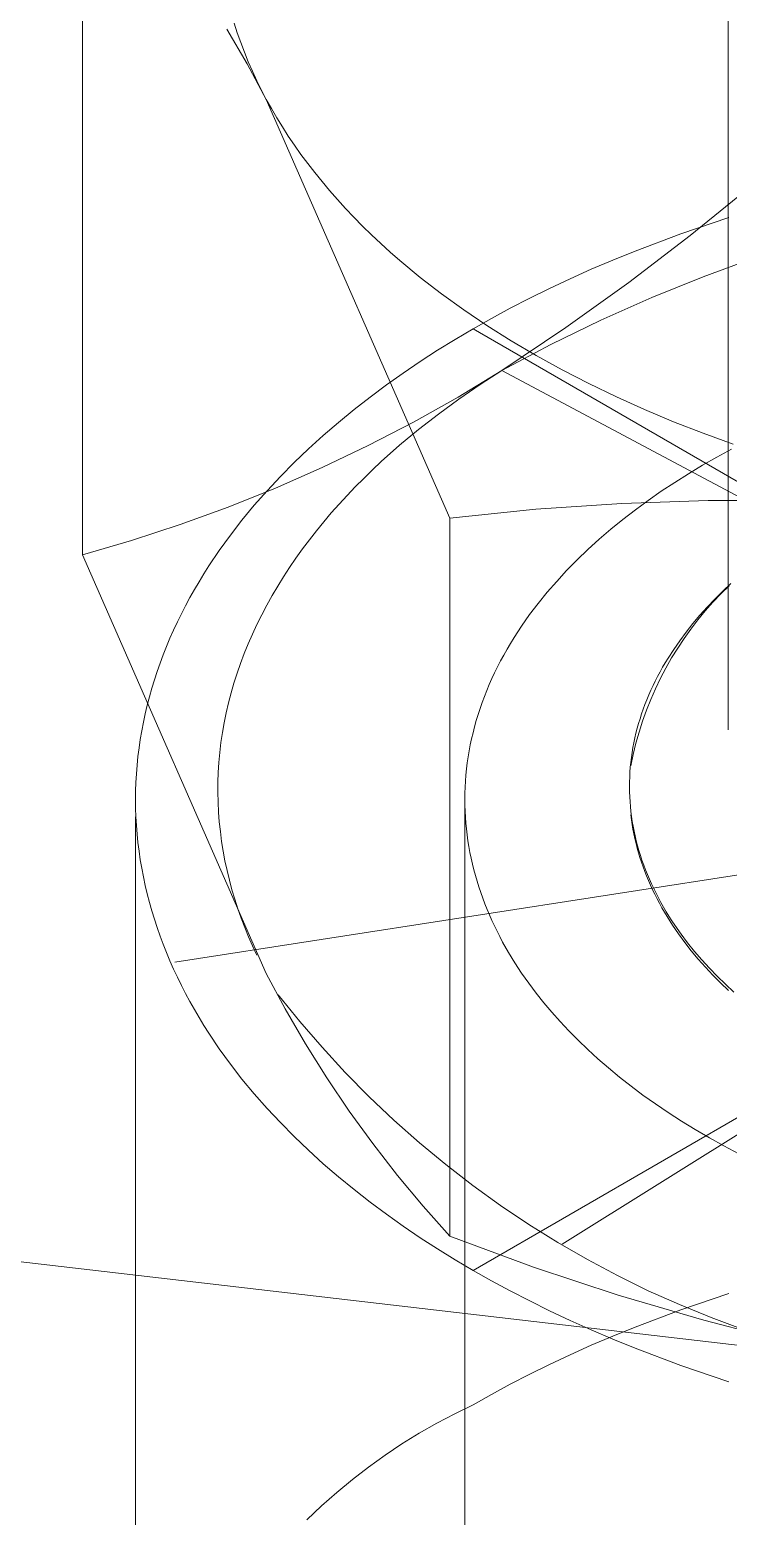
# Model space of a CAD drawing. Header units: inches. Extents: x -4 to 200, y 0 to 129.
# Drawn here: x 166.1055 to 166.2545, y 94.2773 to 94.5942 of the extents above; entities that cross this region are included whole.
import ezdxf

# ---------------------------------------------------------------- set-up
doc = ezdxf.new("R2010")
doc.units = ezdxf.units.IN
doc.layers.add('ZANO_R', color=7, linetype='Continuous', lineweight=0)

msp = doc.modelspace()

# ---------------------------------------------------------------- linework, layer by layer
at = {"layer": 'ZANO_R'}
for p, q in [((166.25455, 94.44493), (166.25455, 94.73339)), ((166.11681, 94.48229), (166.11681, 94.6354)), ((166.14981, 94.59356), (166.14914, 94.59564)), ((166.14761, 94.59434), (166.15192, 94.58693)), ((166.15053, 94.59149), (166.14981, 94.59356)), ((166.15131, 94.58943), (166.15053, 94.59149)), ((166.15214, 94.58739), (166.15131, 94.58943)), ((166.15192, 94.58693), (166.15598, 94.57939)), ((166.15302, 94.58537), (166.15214, 94.58739)), ((166.15396, 94.58336), (166.15302, 94.58537)), ((166.15494, 94.58136), (166.15396, 94.58336)), ((166.15598, 94.57939), (166.15494, 94.58136)), ((166.15707, 94.57742), (166.15598, 94.57939)), ((166.15598, 94.57939), (166.19515, 94.49008)), ((166.15821, 94.57546), (166.15707, 94.57742)), ((166.15942, 94.5735), (166.15821, 94.57546)), ((166.16068, 94.57154), (166.15942, 94.5735)), ((166.16201, 94.56959), (166.16068, 94.57154)), ((166.16339, 94.56764), (166.16201, 94.56959)), ((166.16483, 94.5657), (166.16339, 94.56764)), ((166.16632, 94.56377), (166.16483, 94.5657)), ((166.16788, 94.56184), (166.16632, 94.56377)), ((166.1695, 94.55993), (166.16788, 94.56184)), ((166.2592, 94.56071), (166.24641, 94.55033)), ((166.17117, 94.55802), (166.1695, 94.55993)), ((166.1729, 94.55612), (166.17117, 94.55802)), ((166.17469, 94.55424), (166.1729, 94.55612)), ((166.17654, 94.55236), (166.17469, 94.55424)), ((166.25466, 94.55421), (166.24444, 94.55074)), ((166.17845, 94.55051), (166.17654, 94.55236)), ((166.24444, 94.55074), (166.23465, 94.54705)), ((166.18041, 94.54866), (166.17845, 94.55051)), ((166.18243, 94.54683), (166.18041, 94.54866)), ((166.24641, 94.55033), (166.2333, 94.54034)), ((166.18451, 94.54501), (166.18243, 94.54683)), ((166.18883, 94.54143), (166.18451, 94.54501)), ((166.22993, 94.54513), (166.22531, 94.54315)), ((166.23465, 94.54705), (166.22993, 94.54513)), ((166.24921, 94.54158), (166.26036, 94.54565)), ((166.19337, 94.53793), (166.18883, 94.54143)), ((166.22082, 94.54114), (166.21644, 94.53907)), ((166.22531, 94.54315), (166.22082, 94.54114)), ((166.23821, 94.53713), (166.24921, 94.54158)), ((166.21644, 94.53907), (166.21218, 94.53697)), ((166.2333, 94.54034), (166.2199, 94.53074)), ((166.19812, 94.5345), (166.19337, 94.53793)), ((166.20804, 94.53484), (166.20402, 94.53266)), ((166.21218, 94.53697), (166.20804, 94.53484)), ((166.22737, 94.53231), (166.23821, 94.53713)), ((166.20307, 94.53116), (166.19812, 94.5345)), ((166.20402, 94.53266), (166.20012, 94.53046)), ((166.2167, 94.52712), (166.22737, 94.53231)), ((166.20012, 94.53046), (166.1963, 94.52821)), ((166.54782, 94.32971), (166.20012, 94.53046)), ((166.20012, 94.32971), (166.54782, 94.53046)), ((166.20823, 94.52791), (166.20307, 94.53116)), ((166.2199, 94.53074), (166.20622, 94.52156)), ((166.21911, 94.3353), (166.52883, 94.529)), ((166.19254, 94.52589), (166.18884, 94.5235)), ((166.1963, 94.52821), (166.19254, 94.52589)), ((166.20622, 94.52156), (166.2167, 94.52712)), ((166.21358, 94.52476), (166.20823, 94.52791)), ((166.18884, 94.5235), (166.1852, 94.52104)), ((166.21911, 94.52171), (166.21358, 94.52476)), ((166.1852, 94.52104), (166.18163, 94.51851)), ((166.20622, 94.52156), (166.1969, 94.51592)), ((166.20159, 94.51858), (166.20622, 94.52156)), ((166.54172, 94.34274), (166.20622, 94.52156)), ((166.22481, 94.51877), (166.21911, 94.52171)), ((166.17813, 94.51591), (166.17472, 94.51325)), ((166.18163, 94.51851), (166.17813, 94.51591)), ((166.1969, 94.51592), (166.18741, 94.51058)), ((166.19708, 94.51549), (166.20159, 94.51858)), ((166.23068, 94.51594), (166.22481, 94.51877)), ((166.2367, 94.51324), (166.23068, 94.51594)), ((166.17472, 94.51325), (166.17138, 94.51052)), ((166.19272, 94.5123), (166.19708, 94.51549)), ((166.24286, 94.51065), (166.2367, 94.51324)), ((166.17138, 94.51052), (166.16814, 94.50773)), ((166.18741, 94.51058), (166.17775, 94.50556)), ((166.18849, 94.50901), (166.19272, 94.5123)), ((166.24916, 94.50819), (166.24286, 94.51065)), ((166.16814, 94.50773), (166.16499, 94.50487)), ((166.18442, 94.50562), (166.18849, 94.50901)), ((166.25558, 94.50586), (166.24916, 94.50819)), ((166.16499, 94.50487), (166.16194, 94.50195)), ((166.17775, 94.50556), (166.16793, 94.50086)), ((166.18052, 94.50215), (166.18442, 94.50562)), ((166.24907, 94.50137), (166.25213, 94.50311)), ((166.25213, 94.50311), (166.25525, 94.5048)), ((166.16793, 94.50086), (166.15796, 94.49648)), ((166.16194, 94.50195), (166.15899, 94.49897)), ((166.17678, 94.49858), (166.17863, 94.50038)), ((166.17863, 94.50038), (166.18052, 94.50215)), ((166.24607, 94.49957), (166.24907, 94.50137)), ((166.15899, 94.49897), (166.15615, 94.49593)), ((166.17323, 94.49493), (166.17498, 94.49677)), ((166.17498, 94.49677), (166.17678, 94.49858)), ((166.24026, 94.49582), (166.24313, 94.49772)), ((166.24313, 94.49772), (166.24607, 94.49957)), ((166.15796, 94.49648), (166.14785, 94.49243)), ((166.15615, 94.49593), (166.15342, 94.49283)), ((166.17152, 94.49308), (166.17323, 94.49493)), ((166.23183, 94.49325), (166.25024, 94.49388)), ((166.23472, 94.49187), (166.23745, 94.49387)), ((166.23745, 94.49387), (166.24026, 94.49582)), ((166.25024, 94.49388), (166.26865, 94.49387)), ((166.14785, 94.49243), (166.13761, 94.48871)), ((166.15342, 94.49283), (166.15081, 94.48967)), ((166.16825, 94.48931), (166.16986, 94.4912)), ((166.16986, 94.4912), (166.17152, 94.49308)), ((166.19515, 94.49008), (166.21346, 94.49199)), ((166.21346, 94.49199), (166.23183, 94.49325)), ((166.23206, 94.48982), (166.23472, 94.49187)), ((166.13761, 94.48871), (166.12726, 94.48533)), ((166.15081, 94.48967), (166.14833, 94.48647)), ((166.16518, 94.48547), (166.16669, 94.4874)), ((166.16669, 94.4874), (166.16825, 94.48931)), ((166.19515, 94.49008), (166.19515, 94.33697)), ((166.227, 94.48559), (166.22949, 94.48773)), ((166.22949, 94.48773), (166.23206, 94.48982)), ((166.12726, 94.48533), (166.11681, 94.48229)), ((166.14833, 94.48647), (166.14597, 94.48321)), ((166.16372, 94.48353), (166.16518, 94.48547)), ((166.22459, 94.48341), (166.227, 94.48559)), ((166.15598, 94.39298), (166.11681, 94.48229)), ((166.14597, 94.48321), (166.14374, 94.4799)), ((166.16096, 94.47959), (166.16231, 94.48156)), ((166.16231, 94.48156), (166.16372, 94.48353)), ((166.22006, 94.47892), (166.22228, 94.48119)), ((166.22228, 94.48119), (166.22459, 94.48341)), ((166.14267, 94.47823), (166.14164, 94.47655)), ((166.14374, 94.4799), (166.14267, 94.47823)), ((166.15966, 94.4776), (166.16096, 94.47959)), ((166.21794, 94.47662), (166.22006, 94.47892)), ((166.14065, 94.47485), (166.13969, 94.47315)), ((166.14164, 94.47655), (166.14065, 94.47485)), ((166.15723, 94.47357), (166.15842, 94.47559)), ((166.15842, 94.47559), (166.15966, 94.4776)), ((166.21591, 94.47429), (166.21794, 94.47662)), ((166.25473, 94.47569), (166.25297, 94.47396)), ((166.25512, 94.47614), (166.25338, 94.4745)), ((166.13876, 94.47143), (166.13787, 94.46971)), ((166.13969, 94.47315), (166.13876, 94.47143)), ((166.15502, 94.4695), (166.1561, 94.47154)), ((166.1561, 94.47154), (166.15723, 94.47357)), ((166.21217, 94.46952), (166.21399, 94.47192)), ((166.21399, 94.47192), (166.21591, 94.47429)), ((166.25128, 94.47216), (166.24964, 94.47032)), ((166.25169, 94.47283), (166.25006, 94.47112)), ((166.25297, 94.47396), (166.25128, 94.47216)), ((166.25338, 94.4745), (166.25169, 94.47283)), ((166.13648, 94.39541), (166.61145, 94.46889)), ((166.13787, 94.46971), (166.13702, 94.46797)), ((166.154, 94.46744), (166.15502, 94.4695)), ((166.21046, 94.46709), (166.21217, 94.46952)), ((166.24807, 94.46841), (166.24656, 94.46645)), ((166.2485, 94.46938), (166.247, 94.4676)), ((166.24964, 94.47032), (166.24807, 94.46841)), ((166.25006, 94.47112), (166.2485, 94.46938)), ((166.13621, 94.46623), (166.13543, 94.46448)), ((166.13702, 94.46797), (166.13621, 94.46623)), ((166.15213, 94.4633), (166.15304, 94.46538)), ((166.15304, 94.46538), (166.154, 94.46744)), ((166.20886, 94.46463), (166.20965, 94.46587)), ((166.20965, 94.46587), (166.21046, 94.46709)), ((166.24556, 94.4658), (166.2442, 94.46396)), ((166.24656, 94.46645), (166.24513, 94.46444)), ((166.247, 94.4676), (166.24556, 94.4658)), ((166.13469, 94.46272), (166.13398, 94.46095)), ((166.13543, 94.46448), (166.13469, 94.46272)), ((166.15129, 94.46122), (166.15213, 94.4633)), ((166.20666, 94.46091), (166.20736, 94.46216)), ((166.20736, 94.46216), (166.2081, 94.4634)), ((166.2081, 94.4634), (166.20886, 94.46463)), ((166.24291, 94.4621), (166.24169, 94.46021)), ((166.24376, 94.46239), (166.24246, 94.46028)), ((166.2442, 94.46396), (166.24291, 94.4621)), ((166.24513, 94.46444), (166.24376, 94.46239)), ((166.13332, 94.45917), (166.13269, 94.45739)), ((166.13398, 94.46095), (166.13332, 94.45917)), ((166.14977, 94.45704), (166.1505, 94.45913)), ((166.1505, 94.45913), (166.15129, 94.46122)), ((166.20533, 94.4584), (166.20598, 94.45966)), ((166.20598, 94.45966), (166.20666, 94.46091)), ((166.24111, 94.45925), (166.24054, 94.45829)), ((166.24169, 94.46021), (166.24111, 94.45925)), ((166.24246, 94.46028), (166.24124, 94.45814)), ((166.13211, 94.4556), (166.13156, 94.45381)), ((166.13269, 94.45739), (166.13211, 94.4556)), ((166.1491, 94.45493), (166.14977, 94.45704)), ((166.20356, 94.4546), (166.20412, 94.45587)), ((166.20412, 94.45587), (166.20471, 94.45714)), ((166.20471, 94.45714), (166.20533, 94.4584)), ((166.23948, 94.45635), (166.23898, 94.45537)), ((166.2401, 94.45595), (166.23903, 94.45372)), ((166.24, 94.45732), (166.23948, 94.45635)), ((166.24054, 94.45829), (166.24, 94.45732)), ((166.24124, 94.45814), (166.2401, 94.45595)), ((166.13156, 94.45381), (166.13105, 94.452)), ((166.14794, 94.45072), (166.14849, 94.45283)), ((166.14849, 94.45283), (166.1491, 94.45493)), ((166.20252, 94.45205), (166.20302, 94.45333)), ((166.20302, 94.45333), (166.20356, 94.4546)), ((166.2376, 94.45239), (166.23718, 94.45139)), ((166.23804, 94.45339), (166.2376, 94.45239)), ((166.23903, 94.45372), (166.23803, 94.45146)), ((166.2385, 94.45438), (166.23804, 94.45339)), ((166.23898, 94.45537), (166.2385, 94.45438)), ((166.13058, 94.4502), (166.13015, 94.44839)), ((166.13105, 94.452), (166.13058, 94.4502)), ((166.14745, 94.4486), (166.14794, 94.45072)), ((166.20118, 94.44821), (166.2016, 94.44949)), ((166.2016, 94.44949), (166.20204, 94.45077)), ((166.20204, 94.45077), (166.20252, 94.45205)), ((166.23641, 94.44937), (166.23606, 94.44836)), ((166.23678, 94.45039), (166.23641, 94.44937)), ((166.23718, 94.45139), (166.23678, 94.45039)), ((166.23803, 94.45146), (166.23712, 94.44917)), ((166.12977, 94.44657), (166.12942, 94.44475)), ((166.13015, 94.44839), (166.12977, 94.44657)), ((166.14665, 94.44436), (166.14702, 94.44648)), ((166.14702, 94.44648), (166.14745, 94.4486)), ((166.20043, 94.44563), (166.20079, 94.44692)), ((166.20079, 94.44692), (166.20118, 94.44821)), ((166.23541, 94.44632), (166.23513, 94.44529)), ((166.23572, 94.44734), (166.23541, 94.44632)), ((166.23628, 94.44684), (166.23553, 94.44449)), ((166.23606, 94.44836), (166.23572, 94.44734)), ((166.23712, 94.44917), (166.23628, 94.44684)), ((166.12911, 94.44292), (166.12884, 94.4411)), ((166.12942, 94.44475), (166.12911, 94.44292)), ((166.14633, 94.44224), (166.14665, 94.44436)), ((166.19952, 94.44177), (166.19979, 94.44306)), ((166.19979, 94.44306), (166.20009, 94.44434)), ((166.20009, 94.44434), (166.20043, 94.44563)), ((166.23462, 94.44323), (166.2344, 94.44219)), ((166.23486, 94.44426), (166.23462, 94.44323)), ((166.23513, 94.44529), (166.23486, 94.44426)), ((166.23553, 94.44449), (166.23486, 94.44212)), ((166.12884, 94.4411), (166.12862, 94.43927)), ((166.14589, 94.438), (166.14608, 94.44012)), ((166.14608, 94.44012), (166.14633, 94.44224)), ((166.19906, 94.43919), (166.19927, 94.44048)), ((166.19927, 94.44048), (166.19952, 94.44177)), ((166.23426, 94.43972), (166.23376, 94.4373)), ((166.23403, 94.44012), (166.23388, 94.43907)), ((166.23421, 94.44116), (166.23403, 94.44012)), ((166.2344, 94.44219), (166.23421, 94.44116)), ((166.23486, 94.44212), (166.23426, 94.43972)), ((166.12843, 94.43743), (166.12829, 94.4356)), ((166.12862, 94.43927), (166.12843, 94.43743)), ((166.14576, 94.43588), (166.14589, 94.438)), ((166.19858, 94.43532), (166.19871, 94.43661)), ((166.19871, 94.43661), (166.19887, 94.4379)), ((166.19887, 94.4379), (166.19906, 94.43919)), ((166.23365, 94.43698), (166.23357, 94.43594)), ((166.23376, 94.43803), (166.23365, 94.43698)), ((166.23388, 94.43907), (166.23376, 94.43803)), ((166.12819, 94.43376), (166.12812, 94.43193)), ((166.12829, 94.4356), (166.12819, 94.43376)), ((166.14567, 94.43165), (166.14568, 94.43377)), ((166.14568, 94.43377), (166.14576, 94.43588)), ((166.19841, 94.43275), (166.19848, 94.43403)), ((166.19848, 94.43403), (166.19858, 94.43532)), ((166.23348, 94.43384), (166.23347, 94.43279)), ((166.23352, 94.43489), (166.23348, 94.43384)), ((166.23357, 94.43594), (166.23352, 94.43489)), ((166.12812, 94.43193), (166.1281, 94.43009)), ((166.14571, 94.42954), (166.14567, 94.43165)), ((166.19835, 94.43019), (166.19837, 94.43147)), ((166.19836, 94.42891), (166.19835, 94.43019)), ((166.19837, 94.43147), (166.19841, 94.43275)), ((166.23347, 94.43279), (166.23349, 94.43174)), ((166.23349, 94.43174), (166.23352, 94.43069)), ((166.23352, 94.43069), (166.23359, 94.42964)), ((166.1281, 94.43009), (166.12812, 94.42825)), ((166.12812, 94.42825), (166.12819, 94.42641)), ((166.14581, 94.42744), (166.14571, 94.42954)), ((166.14597, 94.42534), (166.14581, 94.42744)), ((166.19835, 90.9887), (166.19835, 94.42891)), ((166.1984, 94.42763), (166.19836, 94.42891)), ((166.19847, 94.42636), (166.1984, 94.42763)), ((166.23359, 94.42964), (166.23367, 94.42859)), ((166.23367, 94.42859), (166.23378, 94.42754)), ((166.23378, 94.42754), (166.23391, 94.4265)), ((166.1281, 94.42641), (166.1281, 94.20066)), ((166.12819, 94.42641), (166.12829, 94.42458)), ((166.12829, 94.42458), (166.12843, 94.42274)), ((166.14619, 94.42325), (166.14597, 94.42534)), ((166.19856, 94.42509), (166.19847, 94.42636)), ((166.19868, 94.42383), (166.19856, 94.42509)), ((166.19883, 94.42257), (166.19868, 94.42383)), ((166.23378, 94.42682), (166.2339, 94.4258)), ((166.2339, 94.4258), (166.23405, 94.42479)), ((166.23391, 94.4265), (166.23406, 94.42545)), ((166.23405, 94.42479), (166.23422, 94.42378)), ((166.23406, 94.42545), (166.23424, 94.42441)), ((166.23424, 94.42441), (166.23444, 94.42337)), ((166.12843, 94.42274), (166.12862, 94.42091)), ((166.12862, 94.42091), (166.12884, 94.41908)), ((166.14646, 94.42116), (166.14619, 94.42325)), ((166.14679, 94.41908), (166.14646, 94.42116)), ((166.19901, 94.42131), (166.19883, 94.42257)), ((166.19921, 94.42006), (166.19901, 94.42131)), ((166.23422, 94.42378), (166.23442, 94.42277)), ((166.23442, 94.42277), (166.23463, 94.42176)), ((166.23444, 94.42337), (166.23467, 94.42233)), ((166.23463, 94.42176), (166.23487, 94.42075)), ((166.23467, 94.42233), (166.23492, 94.42129)), ((166.23487, 94.42075), (166.23513, 94.41975)), ((166.23492, 94.42129), (166.23519, 94.42025)), ((166.12884, 94.41908), (166.12911, 94.41725)), ((166.14718, 94.41702), (166.14679, 94.41908)), ((166.19944, 94.41882), (166.19921, 94.42006)), ((166.19969, 94.41757), (166.19944, 94.41882)), ((166.19997, 94.41634), (166.19969, 94.41757)), ((166.23513, 94.41975), (166.2354, 94.41875)), ((166.23519, 94.42025), (166.23548, 94.41922)), ((166.2354, 94.41875), (166.2357, 94.41775)), ((166.23548, 94.41922), (166.2358, 94.41819)), ((166.2357, 94.41775), (166.23603, 94.41676)), ((166.2358, 94.41819), (166.23614, 94.41717)), ((166.12911, 94.41725), (166.12942, 94.41543)), ((166.12942, 94.41543), (166.12977, 94.41361)), ((166.14762, 94.41496), (166.14718, 94.41702)), ((166.14811, 94.41291), (166.14762, 94.41496)), ((166.20028, 94.41511), (166.19997, 94.41634)), ((166.20061, 94.41388), (166.20028, 94.41511)), ((166.23603, 94.41676), (166.23637, 94.41577)), ((166.23614, 94.41717), (166.2365, 94.41614)), ((166.23637, 94.41577), (166.23673, 94.41478)), ((166.2365, 94.41614), (166.23688, 94.41513)), ((166.23673, 94.41478), (166.23712, 94.4138)), ((166.23688, 94.41513), (166.23729, 94.41411)), ((166.12977, 94.41361), (166.13015, 94.41179)), ((166.13015, 94.41179), (166.13058, 94.40998)), ((166.14866, 94.41087), (166.14811, 94.41291)), ((166.20096, 94.41266), (166.20061, 94.41388)), ((166.20134, 94.41145), (166.20096, 94.41266)), ((166.20175, 94.41025), (166.20134, 94.41145)), ((166.23712, 94.4138), (166.23752, 94.41282)), ((166.23729, 94.41411), (166.23771, 94.4131)), ((166.23752, 94.41282), (166.23795, 94.41184)), ((166.23771, 94.4131), (166.23816, 94.4121)), ((166.23795, 94.41184), (166.2384, 94.41087)), ((166.23816, 94.4121), (166.23863, 94.4111)), ((166.13058, 94.40998), (166.13105, 94.40817)), ((166.13105, 94.40817), (166.13156, 94.40637)), ((166.14926, 94.40884), (166.14866, 94.41087)), ((166.14992, 94.40682), (166.14926, 94.40884)), ((166.20217, 94.40905), (166.20175, 94.41025)), ((166.20262, 94.40786), (166.20217, 94.40905)), ((166.2384, 94.41087), (166.23886, 94.4099)), ((166.23863, 94.4111), (166.23913, 94.4101)), ((166.23886, 94.4099), (166.23935, 94.40894)), ((166.23913, 94.4101), (166.23964, 94.40911)), ((166.23935, 94.40894), (166.23986, 94.40798)), ((166.23964, 94.40911), (166.24018, 94.40813)), ((166.23986, 94.40798), (166.24038, 94.40703)), ((166.24018, 94.40813), (166.24073, 94.40715)), ((166.13156, 94.40637), (166.13211, 94.40457)), ((166.15063, 94.40482), (166.14992, 94.40682)), ((166.15139, 94.40283), (166.15063, 94.40482)), ((166.2031, 94.40667), (166.20262, 94.40786)), ((166.20359, 94.40549), (166.2031, 94.40667)), ((166.20411, 94.40432), (166.20359, 94.40549)), ((166.24038, 94.40703), (166.24093, 94.40608)), ((166.24073, 94.40715), (166.24131, 94.40618)), ((166.24093, 94.40608), (166.24149, 94.40514)), ((166.24131, 94.40618), (166.2419, 94.40521)), ((166.24149, 94.40514), (166.24267, 94.40328)), ((166.2419, 94.40521), (166.24252, 94.40425)), ((166.13211, 94.40457), (166.13269, 94.40278)), ((166.13269, 94.40278), (166.13332, 94.401)), ((166.15219, 94.40085), (166.15139, 94.40283)), ((166.20466, 94.40316), (166.20411, 94.40432)), ((166.20522, 94.40201), (166.20466, 94.40316)), ((166.2058, 94.40086), (166.20522, 94.40201)), ((166.24252, 94.40425), (166.24315, 94.40329)), ((166.24267, 94.40328), (166.24393, 94.40144)), ((166.24315, 94.40329), (166.24448, 94.40141)), ((165.50838, 94.40065), (166.56415, 94.27804)), ((166.13332, 94.401), (166.13398, 94.39923)), ((166.13398, 94.39923), (166.13469, 94.39746)), ((166.15305, 94.39889), (166.15219, 94.40085)), ((166.15396, 94.39695), (166.15305, 94.39889)), ((166.20641, 94.39972), (166.2058, 94.40086)), ((166.20768, 94.39747), (166.20641, 94.39972)), ((166.24393, 94.40144), (166.24526, 94.39963)), ((166.24448, 94.40141), (166.24588, 94.39955)), ((166.24526, 94.39963), (166.24666, 94.39784)), ((166.24588, 94.39955), (166.24736, 94.39772)), ((166.13469, 94.39746), (166.13543, 94.3957)), ((166.13543, 94.3957), (166.13621, 94.39394)), ((166.20904, 94.39526), (166.20768, 94.39747)), ((166.24666, 94.39784), (166.24813, 94.39609)), ((166.24736, 94.39772), (166.24891, 94.39592)), ((166.24813, 94.39609), (166.24966, 94.39436)), ((166.24891, 94.39592), (166.25052, 94.39415)), ((166.13621, 94.39394), (166.13702, 94.3922)), ((166.13702, 94.3922), (166.13787, 94.39047)), ((166.16004, 94.38544), (166.15598, 94.39298)), ((166.21047, 94.39308), (166.20904, 94.39526)), ((166.21197, 94.39094), (166.21047, 94.39308)), ((166.24966, 94.39436), (166.25125, 94.39266)), ((166.25052, 94.39415), (166.2522, 94.39242)), ((166.25125, 94.39266), (166.2529, 94.391)), ((166.2522, 94.39242), (166.25394, 94.39072)), ((166.13787, 94.39047), (166.13876, 94.38874)), ((166.21354, 94.38884), (166.21197, 94.39094)), ((166.2529, 94.391), (166.25461, 94.38936)), ((166.25394, 94.39072), (166.25574, 94.38906)), ((166.13876, 94.38874), (166.13969, 94.38703)), ((166.13969, 94.38703), (166.14065, 94.38532)), ((166.16312, 94.3828), (166.15856, 94.38848)), ((166.21518, 94.38677), (166.21354, 94.38884)), ((166.21689, 94.38475), (166.21518, 94.38677)), ((166.14065, 94.38532), (166.14164, 94.38363)), ((166.14164, 94.38363), (166.14267, 94.38195)), ((166.16435, 94.37803), (166.16004, 94.38544)), ((166.16788, 94.37728), (166.16312, 94.3828)), ((166.21867, 94.38275), (166.21689, 94.38475)), ((166.22054, 94.38075), (166.21867, 94.38275)), ((166.14267, 94.38195), (166.14374, 94.38028)), ((166.14374, 94.38028), (166.14597, 94.37697)), ((166.22251, 94.37876), (166.22054, 94.38075)), ((166.14597, 94.37697), (166.14833, 94.37371)), ((166.16891, 94.37077), (166.16435, 94.37803)), ((166.17281, 94.37192), (166.16788, 94.37728)), ((166.22458, 94.37678), (166.22251, 94.37876)), ((166.22674, 94.37481), (166.22458, 94.37678)), ((166.14833, 94.37371), (166.15081, 94.3705)), ((166.229, 94.37286), (166.22674, 94.37481)), ((166.15081, 94.3705), (166.15342, 94.36735)), ((166.1737, 94.36367), (166.16891, 94.37077)), ((166.17793, 94.36674), (166.17281, 94.37192)), ((166.23135, 94.37092), (166.229, 94.37286)), ((166.2338, 94.369), (166.23135, 94.37092)), ((166.15342, 94.36735), (166.15615, 94.36425)), ((166.23634, 94.3671), (166.2338, 94.369)), ((166.23899, 94.36522), (166.23634, 94.3671)), ((166.15615, 94.36425), (166.15899, 94.36121)), ((166.17873, 94.35673), (166.1737, 94.36367)), ((166.18321, 94.36172), (166.17793, 94.36674)), ((166.24173, 94.36337), (166.23899, 94.36522)), ((166.15899, 94.36121), (166.16194, 94.35823)), ((166.18866, 94.35689), (166.18321, 94.36172)), ((166.24456, 94.36154), (166.24173, 94.36337)), ((166.24749, 94.35975), (166.24456, 94.36154)), ((166.16194, 94.35823), (166.16499, 94.35531)), ((166.25051, 94.35798), (166.24749, 94.35975)), ((166.25362, 94.35625), (166.25051, 94.35798)), ((166.16499, 94.35531), (166.16814, 94.35245)), ((166.18398, 94.34996), (166.17873, 94.35673)), ((166.19428, 94.35225), (166.18866, 94.35689)), ((166.25682, 94.35455), (166.25362, 94.35625)), ((166.16814, 94.35245), (166.17138, 94.34965)), ((166.20004, 94.3478), (166.19428, 94.35225)), ((166.17138, 94.34965), (166.17472, 94.34693)), ((166.18946, 94.34337), (166.18398, 94.34996)), ((166.20595, 94.34354), (166.20004, 94.3478)), ((166.17472, 94.34693), (166.17813, 94.34426)), ((166.17813, 94.34426), (166.18163, 94.34167)), ((166.18163, 94.34167), (166.1852, 94.33914)), ((166.19515, 94.33697), (166.18946, 94.34337)), ((166.21201, 94.33949), (166.20595, 94.34354)), ((166.1852, 94.33914), (166.18884, 94.33668)), ((166.21819, 94.33564), (166.21201, 94.33949)), ((166.18884, 94.33668), (166.19254, 94.33429)), ((166.213, 94.33041), (166.19515, 94.33697)), ((166.2245, 94.33201), (166.21819, 94.33564)), ((166.19254, 94.33429), (166.1963, 94.33197)), ((166.1963, 94.33197), (166.20012, 94.32971)), ((166.23093, 94.32859), (166.2245, 94.33201)), ((166.20012, 94.32971), (166.20402, 94.32751)), ((166.23106, 94.32444), (166.213, 94.33041)), ((166.20402, 94.32751), (166.20804, 94.32534)), ((166.23748, 94.32538), (166.23093, 94.32859)), ((166.20804, 94.32534), (166.21218, 94.3232)), ((166.21218, 94.3232), (166.21644, 94.3211)), ((166.2493, 94.31906), (166.23106, 94.32444)), ((166.24412, 94.3224), (166.23748, 94.32538)), ((166.25087, 94.31965), (166.24412, 94.3224)), ((166.25466, 94.32478), (166.24444, 94.32132)), ((166.21644, 94.3211), (166.22082, 94.31904)), ((166.24444, 94.32132), (166.23465, 94.31762)), ((166.2577, 94.31713), (166.25087, 94.31965)), ((166.22082, 94.31904), (166.22531, 94.31702)), ((166.22531, 94.31702), (166.22993, 94.31505)), ((166.23465, 94.31762), (166.22993, 94.3157)), ((166.26771, 94.31428), (166.2493, 94.31906)), ((166.22531, 94.31373), (166.22082, 94.31171)), ((166.22993, 94.3157), (166.22531, 94.31373)), ((166.22993, 94.31505), (166.23465, 94.31313)), ((166.23465, 94.31313), (166.24444, 94.30943)), ((166.22082, 94.31171), (166.21644, 94.30965)), ((166.21218, 94.30755), (166.20804, 94.30541)), ((166.21644, 94.30965), (166.21218, 94.30755)), ((166.24444, 94.30943), (166.25466, 94.30597)), ((166.20804, 94.30541), (166.20402, 94.30324)), ((166.20012, 94.30104), (166.19621, 94.29915)), ((166.20402, 94.30324), (166.20012, 94.30104)), ((166.19238, 94.29713), (166.18862, 94.29498)), ((166.19621, 94.29915), (166.19238, 94.29713)), ((166.18862, 94.29498), (166.18493, 94.29271)), ((166.18493, 94.29271), (166.18132, 94.29031)), ((166.1778, 94.28778), (166.17437, 94.28514)), ((166.18132, 94.29031), (166.1778, 94.28778)), ((166.17437, 94.28514), (166.17103, 94.28238)), ((166.17103, 94.28238), (166.16779, 94.2795)), ((166.16779, 94.2795), (166.16465, 94.27652))]:
    msp.add_line(p, q, dxfattribs=at)

doc.saveas('drawing.dxf')
